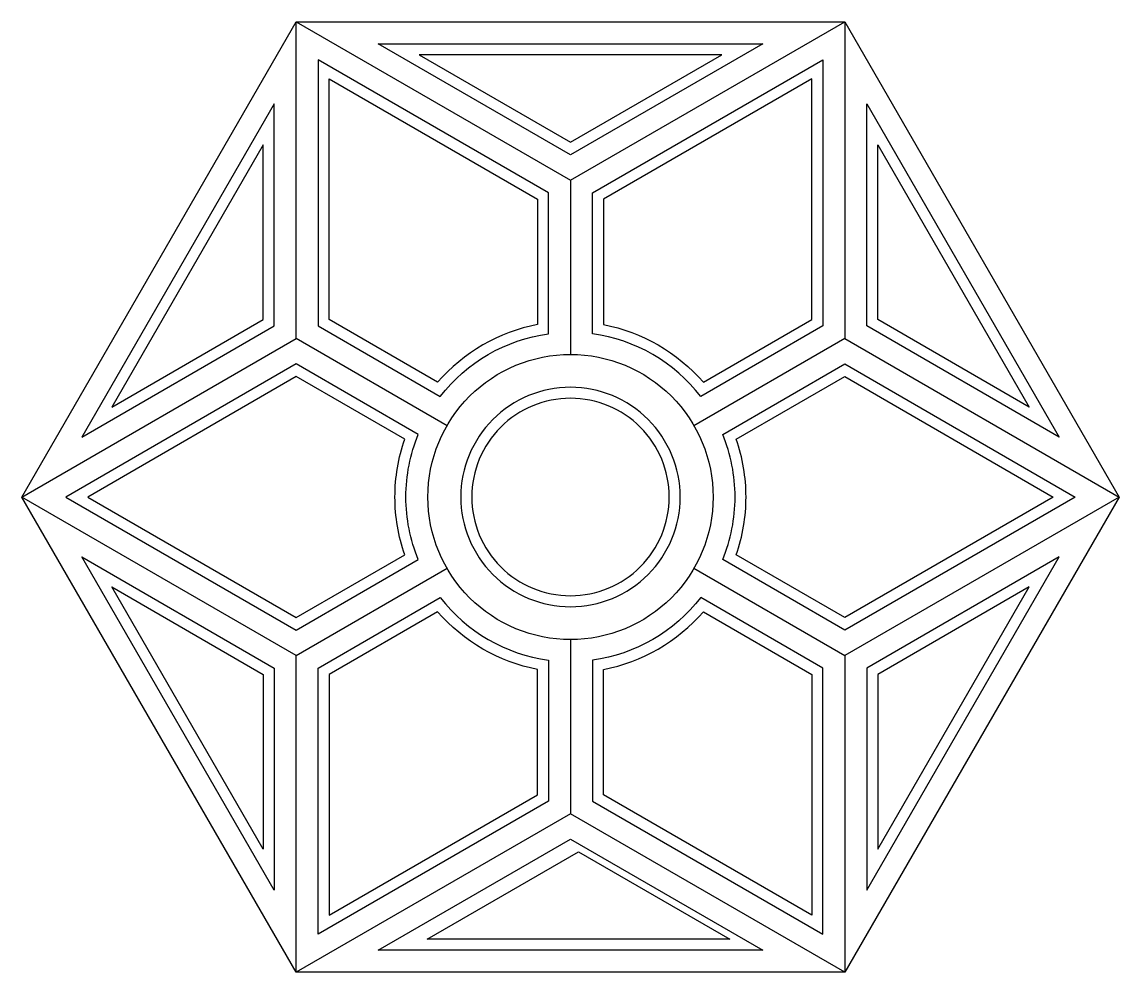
# Model space of a CAD drawing. Extents: x 480 to 3480, y 10814 to 13412.
import ezdxf

# ---------------------------------------------------------------- set-up
doc = ezdxf.new("R2010")
doc.units = 0
doc.header["$MEASUREMENT"] = 0
for name, color, linetype in [('3', 3, 'CONTINUOUS'), ('4', 4, 'CONTINUOUS'), ('7', 7, 'CONTINUOUS')]:
    doc.layers.add(name, color=color, linetype=linetype)

msp = doc.modelspace()

# ---------------------------------------------------------------- linework, layer by layer
at = {"layer": '3'}
for points in [[(1980, 13083), (2394.1, 13322), (1980, 13322), (1565.9, 13322)], [(725.9, 12358.9), (1140, 12598), (1140, 13076.2)], [(3234.1, 12358.9), (2820, 12598), (2820, 13076.2)], [(725.9, 11867.1), (1140, 11628), (1140, 11149.9)], [(3234.1, 11867.1), (2820, 11628), (2820, 11149.9)], [(2001.9, 11143.1), (2416, 10904), (2001.9, 10904), (1587.8, 10904)]]:
    msp.add_lwpolyline(points, close=True, dxfattribs=at)
for points in [[(1320, 13256.2), (1890, 12927.1), (1890, 12584.5, 0.169075), (1616.7, 12426.7), (1320, 12598)], [(2640, 13256.2), (2070, 12927.1), (2070, 12584.5, -0.169075), (2343.3, 12426.7), (2640, 12598)], [(1500, 12113, -0.083942), (1526.7, 12270.8), (1230, 12442.1), (660, 12113), (1230, 11783.9), (1526.7, 11955.2, -0.083942)], [(2460, 12113, 0.083942), (2433.3, 12270.8), (2730, 12442.1), (3300, 12113), (2730, 11783.9), (2433.3, 11955.2, 0.083942)], [(1320, 10969.9), (1890, 11298.9), (1890, 11641.5, -0.169075), (1616.7, 11799.3), (1320, 11628)], [(2640, 10969.9), (2070, 11298.9), (2070, 11641.5, 0.169075), (2343.3, 11799.3), (2640, 11628)]]:
    msp.add_lwpolyline(points, format="xyb", close=True, dxfattribs=at)
at = {"layer": '4'}
for p, q in [((1980, 12979), (1980, 12503)), ((1642.3, 12308), (1230, 12546)), ((2730, 12546), (2317.7, 12308)), ((1230, 11680), (1642.3, 11918)), ((2317.7, 11918), (2730, 11680)), ((1980, 11723), (1980, 11247))]:
    msp.add_line(p, q, dxfattribs=at)
for points in [[(480, 12113), (1230, 13412), (1980, 13412), (2730, 13412), (3480, 12113), (2730, 10814), (1980, 10814), (1230, 10814)], [(1230, 11680), (480, 12113), (1230, 12546), (1230, 13412), (1980, 12979), (2730, 13412), (2730, 12546), (3480, 12113), (2730, 11680), (2730, 10814), (1980, 11247), (1230, 10814)]]:
    msp.add_lwpolyline(points, close=True, dxfattribs=at)
for points in [[(1980, 11723, -0.414214), (1590, 12113, -0.414214), (1980, 12503, -0.414214), (2370, 12113, -0.414214)], [(1710, 12113, 0.414214), (1980, 11843, 0.414214), (2250, 12113, 0.414214), (1980, 12383, 0.414214)]]:
    msp.add_lwpolyline(points, format="xyb", close=True, dxfattribs=at)
at = {"layer": '7'}
for points in [[(1980, 13048.3), (1453.9, 13352), (1980, 13352), (2506.1, 13352)], [(1170, 12580.7), (1170, 13188.1), (643.9, 12276.9)], [(2790, 12580.7), (2790, 13188.1), (3316.1, 12276.9)], [(1170, 11645.4), (1170, 11037.9), (643.9, 11949.1)], [(2790, 11645.4), (2790, 11037.9), (3316.1, 11949.1)], [(1980, 11177.7), (2506.1, 10874), (1980, 10874), (1453.9, 10874)]]:
    msp.add_lwpolyline(points, close=True, dxfattribs=at)
for points in [[(1920, 12944.4), (1290, 13308.1), (1290, 12580.7), (1623.8, 12388, -0.197441), (1920, 12559)], [(2040, 12944.4), (2670, 13308.1), (2670, 12580.7), (2336.2, 12388, 0.197441), (2040, 12559)], [(1530, 12113, -0.097777), (1563.8, 12284), (1230, 12476.7), (600, 12113), (1230, 11749.3), (1563.8, 11942, -0.097777)], [(2430, 12113, 0.097777), (2396.2, 12284), (2730, 12476.7), (3360, 12113), (2730, 11749.3), (2396.2, 11942, 0.097777)], [(1680, 12113, 0.414214), (1980, 11813, 0.414214), (2280, 12113, 0.414214), (1980, 12413, 0.414214)], [(1920, 11281.6), (1290, 10917.9), (1290, 11645.4), (1623.8, 11838.1, 0.197441), (1920, 11667)], [(2040, 11281.6), (2670, 10917.9), (2670, 11645.4), (2336.2, 11838.1, -0.197441), (2040, 11667)]]:
    msp.add_lwpolyline(points, format="xyb", close=True, dxfattribs=at)

doc.saveas('drawing.dxf')
